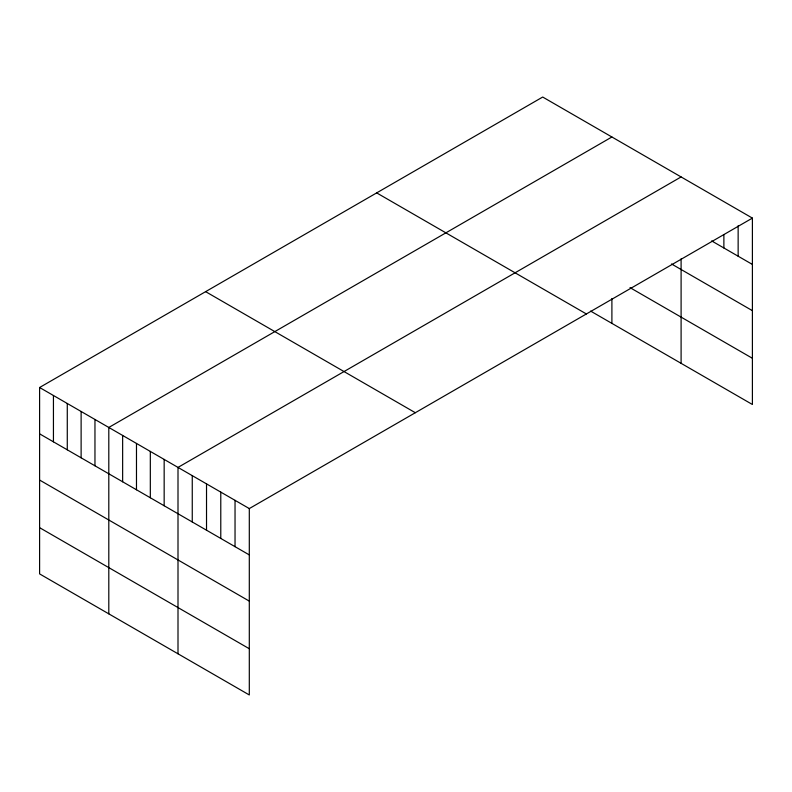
<?xml version="1.0" encoding="UTF-8"?>
<svg xmlns="http://www.w3.org/2000/svg" width="792" height="792" viewBox="0 0 792 792"><rect width="100%" height="100%" fill="white"/><g stroke="black" fill="none" stroke-linecap="round" stroke-linejoin="round"><path stroke-width="1.19" d="M752.4 218.107L249.302 508.573L249.302 694.96L39.6 573.893L39.6 387.506L542.698 97.04L752.4 218.107L752.4 404.494L590.614 311.088M611.899 136.996L108.801 427.462L108.801 613.84M681.1 176.943L178.002 467.409L178.002 653.796M711.662 240.916L752.4 264.439M671.517 263.964L752.4 310.662M629.996 287.615L752.4 358.281M376.675 192.892L586.377 313.959M205.623 291.654L415.325 412.721M39.6 387.506L249.302 508.573M39.6 433.838L249.302 554.905M39.6 480.051L249.302 601.118M39.6 527.67L249.302 648.737M738.144 225.73L738.144 256.212M723.878 234.561L723.878 247.975M681.1 258.835L681.1 363.33M611.899 298.495L611.899 323.383M235.036 500.336L235.036 546.678M220.78 492.109L220.78 538.441M206.524 483.872L206.524 530.204M192.258 475.645L192.258 521.977M164.162 459.419L164.162 505.751M150.322 451.43L150.322 497.762M136.481 443.441L136.481 489.773M122.641 435.452L122.641 481.783M94.961 419.463L94.961 465.795M81.121 411.474L81.121 457.806M67.28 403.484L67.28 449.816M53.44 395.495L53.44 441.827"/></g></svg>
